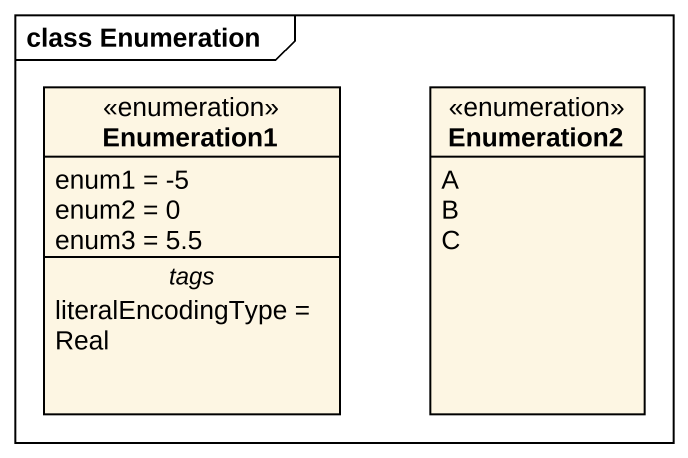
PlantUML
@startuml
mainframe class Enumeration
hide circle
hide empty members
enum Enumeration1 {
  enum1 = -5
  enum2 = 0
  enum3 = 5.5
  -- tags --
  literalEncodingType = Real
}
enum Enumeration2 {
  A
  B
  C
}
@enduml
